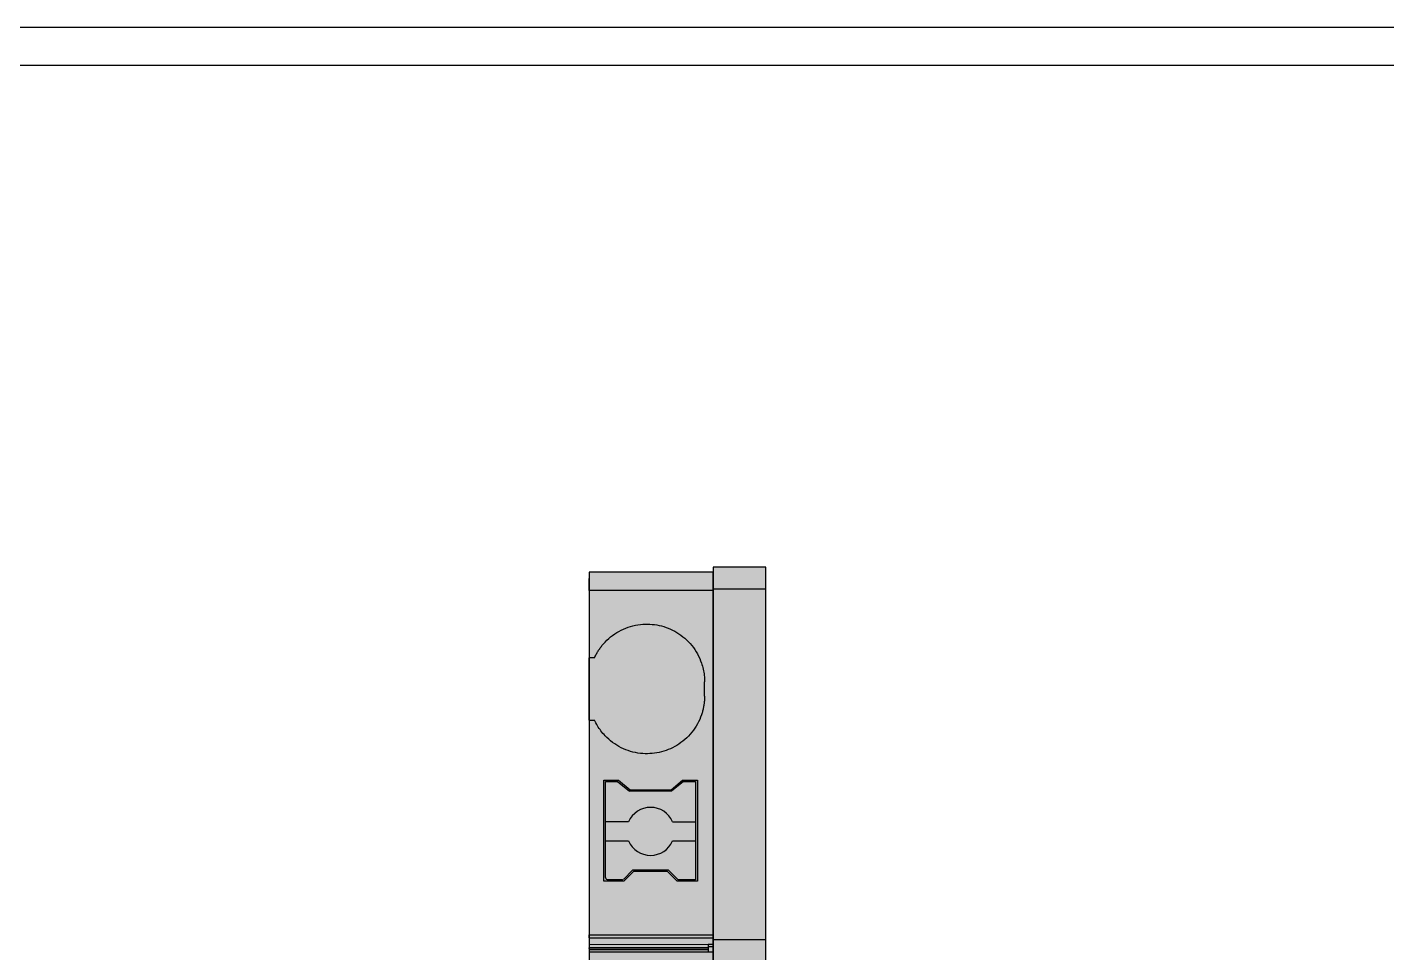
# Model space of a CAD drawing. Header units: millimetres. Extents: x -205 to 4435, y 0 to 4374.
# Drawn here: x 1638.3 to 1694.9, y 3738.7 to 3777.3 of the extents above; entities that cross this region are included whole.
import ezdxf

# ---------------------------------------------------------------- set-up
doc = ezdxf.new("R2010")
doc.units = ezdxf.units.MM
doc.layers.add('CP_DEVICES', color=7, linetype='Continuous')

# ---------------------------------------------------------------- blocks, each defined once
blk = doc.blocks.new('A$Ca0305565')
at = {"color": 7, "linetype": 'Continuous', "lineweight": 25}
for p, q in [((20, 148), (430, 148)), ((430, 146.4), (20, 146.4))]:
    blk.add_line(p, q, dxfattribs=at)
blk = doc.blocks.new('*U392')
blk.add_blockref('A$Ca0305565', (-12.005, 536.234))
blk = doc.blocks.new('VPR-2.5-3L-GY')
at = {"true_color": 0xc7c8ca}
h = blk.add_hatch(color=9, dxfattribs=at)
h.dxf.hatch_style = 1
h.paths.add_polyline_path([(5.15, 51.291), (0, 51.291), (0, -51.291), (5.15, -51.291)])
at = {"true_color": 0xcd6928}
h = blk.add_hatch(color=32, dxfattribs=at)
h.dxf.hatch_style = 1
h.paths.add_polyline_path([(4.502, 42.63), (3.881, 42.63), (3.402, 42.23), (1.702, 42.23), (1.214, 42.63), (0.602, 42.63), (0.602, 38.43), (1.443, 38.43), (1.843, 38.83), (3.26, 38.83), (3.66, 38.43), (4.502, 38.43)])
at = {"color": 7, "linetype": 'Continuous', "lineweight": 25}
for p, q in [((5.15, 51.291), (0, 51.291)), ((0, 51.227), (0, 51.125)), ((5.15, 51.125), (5.15, 51.227)), ((5.15, 50.533), (0, 50.533)), ((0, 50.533), (0, 47.733)), ((5.15, 50.533), (5.15, 36.183)), ((0.218, 47.733), (0, 47.733)), ((0, 45.133), (0, 47.733)), ((4.8, 46.133), (4.8, 46.733)), ((0, 45.133), (0.218, 45.133)), ((0, 45.133), (0, 36.183)), ((0.677, 40.9), (0.677, 42.58)), ((0.677, 42.58), (1.177, 42.58)), ((1.177, 42.58), (1.677, 42.18)), ((3.927, 42.58), (3.427, 42.18)), ((3.927, 42.58), (4.427, 42.58)), ((4.427, 42.58), (4.427, 40.9)), ((3.427, 42.18), (1.677, 42.18)), ((1.635, 40.9), (0.677, 40.9)), ((0.677, 40.1), (0.677, 40.9)), ((3.468, 40.9), (4.427, 40.9)), ((4.427, 40.9), (4.427, 40.1)), ((0.677, 38.58), (0.677, 40.1)), ((0.677, 40.1), (1.635, 40.1)), ((3.468, 40.1), (4.427, 40.1)), ((4.427, 40.1), (4.427, 38.48)), ((1.802, 38.88), (1.431, 38.509)), ((3.302, 38.88), (1.802, 38.88)), ((3.702, 38.48), (3.302, 38.88)), ((1.36, 38.48), (0.777, 38.48)), ((4.427, 38.48), (3.702, 38.48)), ((0, 36.183), (5.15, 36.183)), ((0, 36.065), (5.15, 36.065)), ((0, 36.065), (0, 35.796)), ((0, 35.796), (4.95, 35.791)), ((5.15, 35.791), (4.95, 35.791)), ((5.15, 35.688), (4.95, 35.688)), ((4.95, 35.688), (4.95, 35.465)), ((5.15, 35.855), (5.15, 36.065)), ((5.15, 35.855), (5.15, 35.791)), ((5.15, 35.791), (5.15, 35.688)), ((5.15, 35.688), (5.15, 35.524)), ((0, 35.656), (4.95, 35.656)), ((0, 35.656), (0, 35.651)), ((0, 35.651), (4.95, 35.651)), ((4.95, 35.562), (0, 35.562)), ((5.15, 35.465), (0, 35.465))]:
    blk.add_line(p, q, dxfattribs=at)
blk.add_lwpolyline([(5.15, -51.291), (5.15, 51.291), (0, 51.291), (0, -51.291), (5.15, -51.291)])
blk.add_lwpolyline([(0.602, 38.43), (0.602, 42.63), (1.214, 42.63), (1.702, 42.23), (3.402, 42.23), (3.881, 42.63), (4.502, 42.63), (4.502, 38.43), (3.66, 38.43), (3.26, 38.83), (1.843, 38.83), (1.443, 38.43)], close=True, dxfattribs=at)
for centre, radius, start, end in [((2.552, 40.5), 1, 23.5782, 156.4218), ((2.552, 40.5), 1, 203.5782, 336.4218), ((0.777, 38.58), 0.1, 180, 270), ((1.36, 38.58), 0.1, 270, 315)]:
    blk.add_arc(centre, radius, start, end, dxfattribs=at)
for points, knots in [([(0, 50.533), (0, 50.554), (0, 50.596), (0, 50.658), (0, 50.73), (0, 50.81), (0, 50.889), (0, 50.954), (0, 51), (0, 51.029), (0, 51.032), (0, 51.033)], [0, 0, 0, 0, 0.079597, 0.159223, 0.240129, 0.368602, 0.500069, 0.628543, 0.760011, 0.879282, 1, 1, 1, 1]), ([(5.15, 50.533), (5.15, 50.664), (5.15, 50.794), (5.15, 50.98), (5.15, 51.033), (5.15, 51.033)], [0, 0, 0, 0, 0.5, 0.5, 1, 1, 1, 1]), ([(0.218, 47.733), (0.241, 47.781), (0.287, 47.876), (0.367, 48.012), (0.455, 48.143), (0.552, 48.267), (0.714, 48.45), (0.964, 48.672), (1.322, 48.891), (1.713, 49.046), (2.246, 49.154), (2.921, 49.121), (3.549, 48.87), (3.988, 48.55), (4.278, 48.246), (4.513, 47.898), (4.662, 47.56), (4.747, 47.257), (4.792, 46.997), (4.797, 46.821), (4.8, 46.733)], [0, 0, 0, 0, 0.024394, 0.048636, 0.072831, 0.097085, 0.121504, 0.185849, 0.250275, 0.31462, 0.379045, 0.500019, 0.620993, 0.685337, 0.749763, 0.814108, 0.878533, 0.919087, 0.959411, 1, 1, 1, 1]), ([(4.8, 46.133), (4.799, 46.081), (4.797, 45.975), (4.781, 45.818), (4.755, 45.663), (4.719, 45.509), (4.648, 45.275), (4.513, 44.969), (4.279, 44.621), (3.988, 44.317), (3.549, 43.997), (2.921, 43.746), (2.246, 43.712), (1.714, 43.82), (1.323, 43.975), (0.964, 44.195), (0.688, 44.44), (0.484, 44.68), (0.335, 44.898), (0.257, 45.055), (0.218, 45.133)], [0, 0, 0, 0, 0.024394, 0.048636, 0.072831, 0.097085, 0.121504, 0.185849, 0.250275, 0.31462, 0.379045, 0.500019, 0.620993, 0.685337, 0.749763, 0.814108, 0.878533, 0.919087, 0.959411, 1, 1, 1, 1]), ([(0, 36.065), (0, 36.076), (0, 36.099), (0, 36.128), (0, 36.156), (0, 36.179), (0, 36.182), (0, 36.183)], [0, 0, 0, 0, 0.1671802, 0.3318902, 0.5004135, 0.7494531, 1, 1, 1, 1]), ([(0, 35.796), (0, 35.768), (0, 35.734), (0, 35.68), (0, 35.661), (0, 35.656)], [0, 0, 0, 0, 0.5, 0.5, 1, 1, 1, 1]), ([(0, 35.621), (0, 35.628), (0, 35.643), (0, 35.648), (0, 35.651)], [0, 0, 0, 0, 0.497129, 1, 1, 1, 1])]:
    blk.add_open_spline(points, degree=3, knots=knots, dxfattribs=at)
for points in [[(4.95, 35.791), (4.95, 35.759), (4.95, 35.723), (4.95, 35.688)], [(5.15, 36.065), (5.15, 36.135), (5.15, 36.183), (5.15, 36.183)]]:
    blk.add_open_spline(points, degree=3, dxfattribs=at)
blk = doc.blocks.new('D-VPR-2.5-3L')
at = {"true_color": 0xaba7a1}
blk.add_hatch(color=253, dxfattribs=at).paths.add_polyline_path([(0, -51.5), (2.2, -51.5), (2.2, 51.5), (0, 51.5)])
at = {"true_color": 0xb5b1aa}
blk.add_hatch(color=253, dxfattribs=at).paths.add_polyline_path([(0, 36), (2.2, 36), (2.2, 50.6), (0, 50.6)])
at = {"color": 8, "true_color": 0x777470}
for p, q in [((0, 50.6), (2.2, 50.6)), ((0, 36), (2.2, 36))]:
    blk.add_line(p, q, dxfattribs=at)
blk.add_lwpolyline([(0, -51.5), (2.2, -51.5), (2.2, 51.5), (0, 51.5)], close=True)

msp = doc.modelspace()

# ---------------------------------------------------------------- block references
msp.add_blockref('*U392', (1457.036, 3093.022))
at = {"layer": 'CP_DEVICES'}
for name, p in [('VPR-2.5-3L-GY', (1661.681, 3703.256)), ('D-VPR-2.5-3L', (1666.831, 3703.256))]:
    msp.add_blockref(name, p, dxfattribs=at)

doc.saveas('drawing.dxf')
